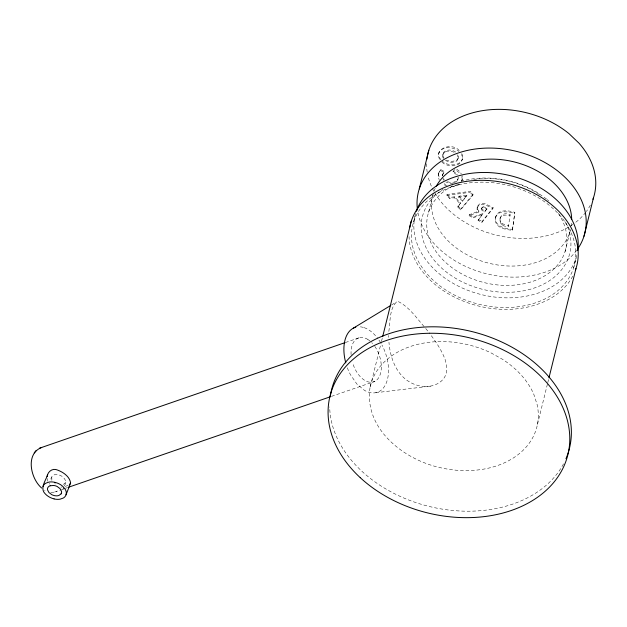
<?xml version="1.0" encoding="UTF-8"?>
<svg xmlns="http://www.w3.org/2000/svg" width="627" height="627" viewBox="0 0 627 627"><rect width="100%" height="100%" fill="white"/><g stroke="black" fill="none" stroke-linecap="round" stroke-linejoin="round"><path stroke-width="0.47" stroke-dasharray="3.13 2.35" d="M438.414 173.953L439.464 178.993M481.199 208.963L482.061 210.429L484.781 211.997L487.281 208.203L483.111 206.62A2.077 1.528 13.9 0 0 482.218 206.91L481.199 208.963L481.975 207.874A2.077 1.528 13.9 0 1 482.876 207.592L487.038 209.167M481.434 207.999L482.296 209.457L485.024 211.025L484.781 211.997M500.017 218.51C499.194 223.486 504.884 225.148 508.732 225.406L508.489 226.371C495.839 227.828 498.159 209.379 510.119 214.693L508.489 226.371M388.826 331.432C390.441 321.839 389.101 309.33 396.538 301.932L398.67 301.767C409.768 307.434 416.853 318.594 425.067 327.631M370.001 387.76C363.887 429.409 404.838 460.406 441.651 467.977A85.734 63.006 13.9 0 0 537.08 404.423L533.812 394.352A85.734 63.006 13.9 0 0 502.493 359.302L491.082 352.923A85.734 63.006 13.9 0 0 370.001 387.76L381.263 342.334M512.408 230.328L514.845 212.365C508.176 210.163 496.145 208.932 495.377 218.752C494.499 227.962 505.699 229.529 512.408 230.328L514.845 212.365M64.236 485.909C70.969 477.562 51.704 468.338 50.763 480.039M455.711 152.079C452.576 149.877 447.999 149.132 444.692 151.389A7.156 5.259 13.9 0 0 443.101 153.607L442.662 155.739A7.618 5.604 13.9 0 0 443.461 158.506M461.441 182.026L462.428 178.24L462.068 175.591M441.925 162.142C447.882 167.785 461.754 167.48 462.663 157.534A11.223 8.253 13.9 0 0 461.723 153.584M495.847 216.613C493.559 226.3 505.605 228.863 512.651 229.357M459.246 150.504C452.161 142.07 432.63 148.427 440.162 160.261M477.312 206.792L477.014 209.379L478.699 212.012L469.074 215.664L469.317 214.693L478.942 211.04C475.431 208.634 477.915 203.524 481.701 203.367A5.416 3.981 13.9 0 1 485.086 203.697L493.128 207.631L492.893 208.595L481.842 222.413L478.048 220.414L482.97 213.595L473.456 216.887L469.317 214.693M442.348 175.944L443.218 173.115L444.386 171.532L440.703 169.509L438.461 173.695L440.703 169.509M442.764 174.126L442.591 175.834M51.814 477.335L51.853 480.36M445.382 160.551L450.695 162.479L455.578 161.68A6.968 5.118 13.9 0 0 457.577 159.822L458.157 157.299L457.107 154.697M457.976 158.897L458.4 156.327L457.875 154.587M438.696 172.731L438.148 176.211L439.221 179.957M381.498 341.386L382.431 337.6M413.632 221.856L416.03 212.185M439.002 152.455L438.759 153.427C442.043 145.582 453.517 146.577 459.003 151.475M428.594 212.341L433.382 192.991M443.038 153.842L442.803 154.814L444.457 152.353L447.521 151.107L451.126 151.193L454.457 152.392M457.757 206.949L460.249 203.885L454.363 197.756L449.567 198.422L446.714 195.444L446.957 194.48L470.313 191.337L473.095 194.245L472.86 195.209L460.61 209.927L457.757 206.949L460.484 202.921L454.606 196.792L449.81 197.45L446.957 194.48M456.527 174.682L452.913 171.853L453.156 170.881L457.428 174.667M449.567 198.422L449.81 197.45M462.123 160.034L462.365 159.07C459.074 166.868 447.702 166.045 442.168 161.178M457.804 179.698L458.047 178.726M454.363 197.756L454.606 196.792M461.966 180.639L462.201 179.675L461.684 181.062M458.698 197.176L458.94 196.204L466.958 195.138L462.53 201.165L458.698 197.176L466.723 196.11M460.249 203.885L460.484 202.921M462.53 201.165L466.958 195.138M460.61 209.927L460.845 208.956L473.095 194.245M472.86 195.209L470.07 192.309L470.313 191.337M469.074 215.664L473.213 217.851L473.456 216.887M478.699 212.012L478.942 211.04M473.213 217.851L482.375 214.371L482.618 213.407M478.048 220.414L482.97 213.595M481.842 222.413L482.085 221.449L493.128 207.631M500.291 217.318L500.048 218.29C501.467 214.238 506.577 214.873 509.876 215.664L510.119 214.693M565.06 251.552L569.849 232.202M573.634 267.831A83.289 61.211 13.9 0 0 469.889 182.841A83.289 61.211 13.9 0 0 437.372 283.866A83.289 61.211 13.9 0 0 573.634 267.831L576.033 258.159M537.449 424.44L547.559 383.559M547.786 382.611L548.727 378.802M442.521 175.098L444.386 171.532M495.604 217.585C498.144 209.363 508.473 211.95 514.61 213.337M62.841 489.515L63.891 486.811M477.069 207.764L478.973 205.288L481.458 204.331A5.416 3.981 13.9 0 1 484.851 204.661L492.893 208.595M458.212 157.933L457.812 158.858A6.968 5.118 13.9 0 1 455.813 160.708L450.931 161.507L446.495 160.128M65.639 482.312L64.479 483.723M485.024 211.025L487.281 208.203M452.913 171.853L455.022 169.329L460.171 173.436M456.15 181.955L457.444 180.498A7.352 5.4 13.9 0 0 457.969 177.974L457.749 176.916M443.767 152.98L445.295 151.836M459.481 184.44L455.077 186.384L449.833 186.572M391.554 304.957L396.538 301.932M68.202 485.361L64.973 486.474M454.387 182.904L455.367 182.473M458.447 184.314L455.312 185.42M50.811 492.32L53.946 492.195L56.892 491.247M345.446 342.507L359.749 337.553L357.461 338.353A23.254 13.865 70.9 0 0 351.096 354.694M54.612 492.046L61.517 489.656M62.441 489.334L65.208 488.378M65.702 488.214L67.551 487.571M331.471 396.382L374.922 381.365M481.755 208.039L483.205 207.584M375.698 392.729L430.443 386.138C435.138 385.26 439.746 383.128 442.944 379.492A35.136 23.403 28.8 0 0 446.471 372.226L446.698 366.411L445.319 360.102C441.98 350.72 436.329 342.42 430.412 334.489M446.714 195.444L470.07 192.309M453.297 183.202L449.496 183.272L445.868 181.971M60.858 487.132L61.94 487.03M430.443 386.138C420.788 387.651 410.787 384.226 403.678 377.611A44.572 35.864 -86.9 0 1 397.056 369.405C392.087 361.207 389.712 351.731 388.959 342.24M447.466 181.689C450.821 182.951 455.539 182.849 457.679 179.534A7.352 5.4 13.9 0 0 458.212 177.01M447.239 186.101L443.853 184.675M54.823 483.683L55.372 483.958M44.564 490.181L45.066 490.432M478.291 219.442L482.085 221.449M440.467 170.473L444.088 172.566M456.746 169.196L459.168 171.077L461.354 173.922M546.532 199.041L537.057 192.371A75.93 55.803 13.9 0 0 462.264 180.968M500.989 223.69L502.619 224.913M547.324 199.598L548.664 200.875M49.243 483.519L49.917 484.193M458.94 196.204L462.765 200.201M457.992 205.985L460.845 208.956M440.899 159.901L438.986 156.656L438.688 153.991M425.741 328.493L429.887 333.776M443.571 178.577L444.284 179.51M444.049 180.474L442.827 178.577M444.112 158.129L443.704 157.534A7.618 5.604 13.9 0 1 442.905 154.767M565.335 221.887L567.756 226.731A75.93 55.803 13.9 0 1 529.157 289.549A75.93 55.803 13.9 0 1 435.185 261.459A75.93 55.803 13.9 0 1 442.936 189.425M47.77 481.222L47.096 478.464M461.825 176.555L462.185 179.204M388.732 335.445L388.795 337.389M461.48 154.555A11.223 8.253 13.9 0 1 462.42 158.498M590.313 205.201A85.734 63.006 13.9 0 1 586.308 211.534M585.736 212.294A85.734 63.006 13.9 0 1 573.619 223.87M572.843 224.411A85.734 63.006 13.9 0 1 569.653 226.488M568.822 226.99A85.734 63.006 13.9 0 1 434.213 191.886M433.751 191.047A85.734 63.006 13.9 0 1 427.92 175.944M427.199 172.19A85.734 63.006 13.9 0 1 426.611 163.78M572.757 276.154A85.734 63.006 13.9 0 1 479.122 306.164A85.734 63.006 13.9 0 1 409.055 236.598M359.757 337.538A23.285 13.872 71 0 1 367.453 339.199M374.813 346.41A23.254 13.865 70.9 0 1 376.851 349.748A23.285 13.872 71 0 1 380.824 361.121L381.279 365.024A23.254 13.865 70.9 0 1 372.634 382.133A23.285 13.872 71 0 1 359.835 376.208A23.285 13.841 70.9 0 1 352.515 362.484M576.832 255.361A83.289 61.211 13.9 0 1 481.716 294.682A83.289 61.211 13.9 0 1 414.996 215.923M367.461 339.238A23.191 13.818 70.9 0 1 372.548 343.518M558.375 213.392A71.047 52.213 13.9 0 1 533.914 280.935A71.047 52.213 13.9 0 1 439.605 256.2A71.047 52.213 13.9 0 1 453.086 185.772M473.675 179.447A71.047 52.213 13.9 0 1 539.377 194.574M64.456 483.715A7.101 3.543 6.8 0 1 63.178 484.31M570.601 229.576A71.047 52.213 13.9 0 1 488.59 263.152A71.047 52.213 13.9 0 1 432.865 194.731M433.978 191.266A71.047 52.213 13.9 0 1 435.428 187.896M571.605 223.267A71.047 52.213 13.9 0 1 571.307 225.994M576.73 250.236A85.734 63.006 13.9 0 1 487.108 273.913A85.734 63.006 13.9 0 1 417.77 211.832M347.342 367.798A34.281 20.432 70.9 0 0 350.469 374.734L356.826 383.951L364.326 390.26A34.281 20.432 70.9 0 0 385.566 384.555A34.281 20.432 70.9 0 0 384.437 350.344A34.242 20.401 70.9 0 0 381.937 344.983M360.36 326.839A34.281 20.432 70.9 0 1 364.193 327.67M364.169 327.647A34.242 20.401 70.9 0 1 377.862 338.564M378.943 340.077A34.242 20.401 70.9 0 1 380.989 343.29M563.501 463.855A122.484 90.014 13.9 0 1 429.526 506.538A122.484 90.014 13.9 0 1 329.692 406.954M445.734 184.518A11.239 8.261 13.9 0 1 444.167 183.742"/><path stroke-width="0.94" d="M54.094 498.92A12.25 8.12 21.6 0 0 60.051 499.186L63.264 498.057A12.242 8.057 21.9 0 0 66.047 494.774L70.6 483.064C69.777 476.089 61.948 471.261 55.756 469.474C52.135 468.769 48.585 471.355 47.558 474.78C45.842 480.635 39.477 488.237 45.23 493.849C47.581 496.388 50.748 498.081 54.094 498.904M66.047 494.774L66.297 493.378M47.143 476.591L47.558 474.78M382.666 336.652L411.281 221.182M419.259 188.931L428.837 150.229M548.962 377.854L575.986 268.513M583.964 236.261L593.542 197.56M41.711 447.443C25.072 453.783 30.66 478.801 41.727 488.088M70.6 483.064L69.354 484.679M36.28 450.374L34.211 452.89M61.078 493.88L58.867 495.495A7.352 4.844 21.4 0 1 51.853 494.711L48.945 492.556L47.527 489.875A7.352 4.844 21.4 0 1 50.223 485.721M353.33 328.164L390.723 305.459M39.43 448.234L344.952 342.671M68.476 487.25L330.547 396.703M50.184 485.768L53.554 485.463A7.352 4.844 21.4 0 1 57.214 486.513L60.106 488.707L61.524 491.396A7.352 4.844 21.4 0 1 61.085 493.864M54.957 482.359L56.994 482.962A12.25 8.088 21.2 0 1 62.434 486.058L64.942 488.88A12.242 8.01 21.1 0 1 66.321 493.3M592.946 199.292A85.734 63.006 13.9 0 0 578.933 143.113L569.104 133.731A85.734 63.006 13.9 0 0 480.933 110.924A85.734 63.006 13.9 0 0 426.909 159.187M409.744 227.413A85.734 63.006 13.9 0 1 509.947 183.985A85.734 63.006 13.9 0 1 575.39 270.245M416.336 211.268A83.289 61.211 13.9 0 1 510.331 175.654A83.289 61.211 13.9 0 1 577.765 250.588M54.957 482.343A12.242 8.01 21.1 0 0 49 482.085L45.787 483.213A12.25 8.041 20.9 0 0 43.004 486.489M417.48 209.959A85.734 63.006 13.9 0 1 516.719 151.428A85.734 63.006 13.9 0 1 577.295 249.468M436.274 186.25A71.047 52.213 13.9 0 1 514.046 161.884A71.047 52.213 13.9 0 1 571.706 219.591M345.79 362.908A34.281 20.401 70.9 0 1 355.822 327.2M330.304 396.523A122.484 90.014 13.9 0 1 474.639 332.263A122.484 90.014 13.9 0 1 565.969 458.713M360.251 477.672A122.484 90.014 13.9 0 0 564.378 465.163A122.484 90.014 13.9 0 0 422.167 333.54A122.484 90.014 13.9 0 0 360.251 477.672"/></g></svg>
